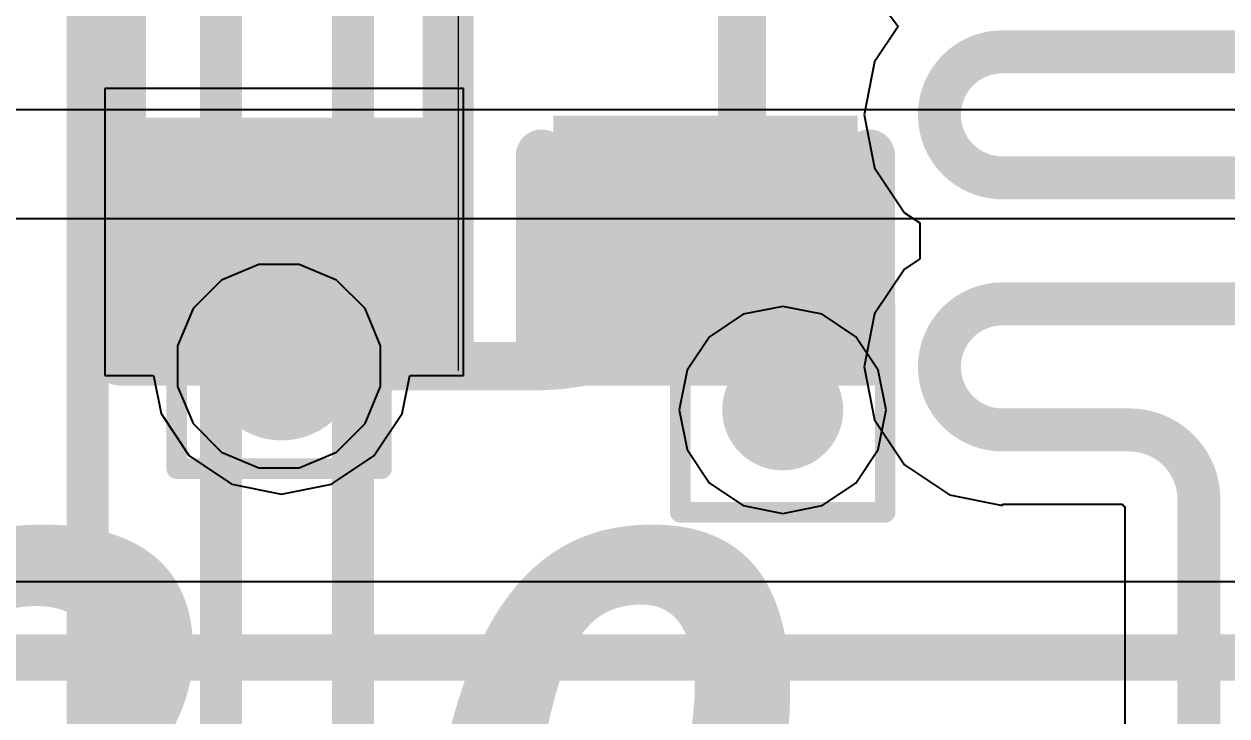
# Model space of a CAD drawing. Header units: inches. Extents: x -6 to 284, y -12 to 154.
# Drawn here: x 50.439 to 53.422, y -5.628 to -3.913 of the extents above; entities that cross this region are included whole.
import ezdxf

# ---------------------------------------------------------------- set-up
doc = ezdxf.new("R2010")
doc.units = ezdxf.units.IN
for name, color, linetype in [('Bottom Layer', 5, 'Continuous'), ('Drill Drawing', 1, 'Continuous'), ('GND-1', 16, 'Continuous'), ('GND-2', 90, 'Continuous'), ('GND-3', 216, 'Continuous'), ('GND-4', 54, 'Continuous'), ('PWR-1', 156, 'Continuous'), ('PWR-2', 130, 'Continuous'), ('Signal L1', 76, 'Continuous'), ('Signal L2', 6, 'Continuous'), ('Top Layer', 1, 'Continuous'), ('Top Overlay', 2, 'Continuous'), ('Top Paste', 8, 'Continuous'), ('Top Solder', 216, 'Continuous'), ('Via Holes', 16, 'Continuous')]:
    doc.layers.add(name, color=color, linetype=linetype)
doc.styles.add('Arial Rounded MT Bold_Italic', font='', dxfattribs={"height": 0.2})
doc.styles.get('Arial Rounded MT Bold_Italic').set_extended_font_data('Arial Rounded MT Bold', italic=True)

# ---------------------------------------------------------------- blocks, each defined once
blk = doc.blocks.new('R___0402_79')
at = {"layer": 'Top Layer'}
for points in [[(-0.6985, -0.3175), (-0.6985, 0.3175), (-0.2413, 0.3175), (-0.2413, -0.3175)], [(0.2413, -0.3175), (0.2413, 0.3175), (0.6985, 0.3175), (0.6985, -0.3175)]]:
    blk.add_hatch(color=1, dxfattribs=at).paths.add_polyline_path(points)
at = {"layer": 'Top Paste'}
for points in [[(-0.6985, -0.3175), (-0.6985, 0.3175), (-0.2413, 0.3175), (-0.2413, -0.3175)], [(0.2413, -0.3175), (0.2413, 0.3175), (0.6985, 0.3175), (0.6985, -0.3175)]]:
    blk.add_hatch(color=8, dxfattribs=at).paths.add_polyline_path(points)
at = {"layer": 'Top Solder'}
for points in [[(-0.7535, -0.3725), (-0.7535, 0.3725), (-0.1863, 0.3725), (-0.1863, -0.3725)], [(0.1863, -0.3725), (0.1863, 0.3725), (0.7535, 0.3725), (0.7535, -0.3725)]]:
    blk.add_hatch(color=216, dxfattribs=at).paths.add_polyline_path(points)
at = {"layer": 'Top Overlay'}
for points in [[(-0.7874, 0.4064, 0.127, 0.127, 0), (0.7874, 0.4064, 0.127, 0.127, 0)], [(-0.7874, 0.4064, 0.127, 0.127, 0), (-0.7874, -0.4064, 0.127, 0.127, 0)], [(0.7874, 0.4064, 0.127, 0.127, 0), (0.7874, -0.4064, 0.127, 0.127, 0)], [(-0.7874, -0.4064, 0.127, 0.127, 0), (0.7874, -0.4064, 0.127, 0.127, 0)], [(-0.8128, -0.4318, 0.00323, 0.00323, 0), (0.8128, -0.4318, 0.00323, 0.00323, 0)]]:
    blk.add_lwpolyline(points, format="xyseb", dxfattribs=at)
for points in [[(-0.8191, 0.4064, 0.0635, 0.0635, 1), (-0.7556, 0.4064, 0.0635, 0.0635, 1)], [(-0.8191, 0.4064, 0.0635, 0.0635, 1), (-0.7556, 0.4064, 0.0635, 0.0635, 1)], [(0.7556, 0.4064, 0.0635, 0.0635, 1), (0.8191, 0.4064, 0.0635, 0.0635, 1)], [(0.7556, 0.4064, 0.0635, 0.0635, 1), (0.8191, 0.4064, 0.0635, 0.0635, 1)], [(-0.8191, -0.4064, 0.0635, 0.0635, 1), (-0.7556, -0.4064, 0.0635, 0.0635, 1)], [(-0.8191, -0.4064, 0.0635, 0.0635, 1), (-0.7556, -0.4064, 0.0635, 0.0635, 1)], [(0.7556, -0.4064, 0.0635, 0.0635, 1), (0.8191, -0.4064, 0.0635, 0.0635, 1)], [(0.7556, -0.4064, 0.0635, 0.0635, 1), (0.8191, -0.4064, 0.0635, 0.0635, 1)], [(-0.8136, -0.4318, 0.00161, 0.00161, 1), (-0.812, -0.4318, 0.00161, 0.00161, 1)], [(0.812, -0.4318, 0.00161, 0.00161, 1), (0.8136, -0.4318, 0.00161, 0.00161, 1)]]:
    blk.add_lwpolyline(points, format="xyseb", close=True, dxfattribs=at)
blk = doc.blocks.new('C___0402_274')
at = {"layer": 'Top Layer'}
for points in [[(-0.6985, -0.3175), (-0.6985, 0.3175), (-0.2413, 0.3175), (-0.2413, -0.3175)], [(0.2413, -0.3175), (0.2413, 0.3175), (0.6985, 0.3175), (0.6985, -0.3175)]]:
    blk.add_hatch(color=1, dxfattribs=at).paths.add_polyline_path(points)
at = {"layer": 'Top Paste'}
for points in [[(-0.6985, -0.3175), (-0.6985, 0.3175), (-0.2413, 0.3175), (-0.2413, -0.3175)], [(0.2413, -0.3175), (0.2413, 0.3175), (0.6985, 0.3175), (0.6985, -0.3175)]]:
    blk.add_hatch(color=8, dxfattribs=at).paths.add_polyline_path(points)
at = {"layer": 'Top Solder'}
for points in [[(-0.7585, -0.3775), (-0.7585, 0.3775), (-0.1813, 0.3775), (-0.1813, -0.3775)], [(0.1813, -0.3775), (0.1813, 0.3775), (0.7585, 0.3775), (0.7585, -0.3775)]]:
    blk.add_hatch(color=216, dxfattribs=at).paths.add_polyline_path(points)
at = {"layer": 'Top Overlay'}
for points in [[(-0.7874, -0.4064, 0.127, 0.127, 0), (-0.7874, 0.4064, 0.127, 0.127, 0)], [(-0.2794, 0.4064, 0.127, 0.127, 0), (-0.7874, 0.4064, 0.127, 0.127, 0)], [(0.7874, 0.4064, 0.127, 0.127, 0), (0.2794, 0.4064, 0.127, 0.127, 0)], [(0.7874, -0.4064, 0.127, 0.127, 0), (0.7874, 0.4064, 0.127, 0.127, 0)], [(-0.2794, -0.4064, 0.127, 0.127, 0), (-0.7874, -0.4064, 0.127, 0.127, 0)], [(0.7874, -0.4064, 0.127, 0.127, 0), (0.2794, -0.4064, 0.127, 0.127, 0)]]:
    blk.add_lwpolyline(points, format="xyseb", dxfattribs=at)
for points in [[(-0.8191, 0.4064, 0.0635, 0.0635, 1), (-0.7556, 0.4064, 0.0635, 0.0635, 1)], [(-0.8191, 0.4064, 0.0635, 0.0635, 1), (-0.7556, 0.4064, 0.0635, 0.0635, 1)], [(-0.3111, 0.4064, 0.0635, 0.0635, 1), (-0.2477, 0.4064, 0.0635, 0.0635, 1)], [(0.2477, 0.4064, 0.0635, 0.0635, 1), (0.3111, 0.4064, 0.0635, 0.0635, 1)], [(0.7556, 0.4064, 0.0635, 0.0635, 1), (0.8191, 0.4064, 0.0635, 0.0635, 1)], [(0.7556, 0.4064, 0.0635, 0.0635, 1), (0.8191, 0.4064, 0.0635, 0.0635, 1)], [(-0.8191, -0.4064, 0.0635, 0.0635, 1), (-0.7556, -0.4064, 0.0635, 0.0635, 1)], [(-0.8191, -0.4064, 0.0635, 0.0635, 1), (-0.7556, -0.4064, 0.0635, 0.0635, 1)], [(-0.3111, -0.4064, 0.0635, 0.0635, 1), (-0.2477, -0.4064, 0.0635, 0.0635, 1)], [(0.2477, -0.4064, 0.0635, 0.0635, 1), (0.3111, -0.4064, 0.0635, 0.0635, 1)], [(0.7556, -0.4064, 0.0635, 0.0635, 1), (0.8191, -0.4064, 0.0635, 0.0635, 1)], [(0.7556, -0.4064, 0.0635, 0.0635, 1), (0.8191, -0.4064, 0.0635, 0.0635, 1)]]:
    blk.add_lwpolyline(points, format="xyseb", close=True, dxfattribs=at)

msp = doc.modelspace()

# ---------------------------------------------------------------- hatches: boundary and pattern name
at = {"layer": 'Bottom Layer'}
h = msp.add_hatch(color=5, dxfattribs=at)
edge = h.paths.add_edge_path()
edge.add_arc((52.3203, -4.8692), 0.15, 0, 360)
at = {"layer": 'GND-1'}
h = msp.add_hatch(color=16, dxfattribs=at)
edge = h.paths.add_edge_path()
edge.add_arc((51.0715, -4.7609), 0.15, 0, 360)
h = msp.add_hatch(color=16, dxfattribs=at)
edge = h.paths.add_edge_path()
edge.add_arc((52.3203, -4.8692), 0.15, 0, 360)
at = {"layer": 'GND-2'}
h = msp.add_hatch(color=90, dxfattribs=at)
edge = h.paths.add_edge_path()
edge.add_arc((52.3203, -4.8692), 0.15, 0, 360)
at = {"layer": 'GND-3'}
h = msp.add_hatch(color=216, dxfattribs=at)
edge = h.paths.add_edge_path()
edge.add_arc((52.3203, -4.8692), 0.15, 0, 360)
at = {"layer": 'GND-4'}
h = msp.add_hatch(color=54, dxfattribs=at)
edge = h.paths.add_edge_path()
edge.add_arc((52.3203, -4.8692), 0.15, 0, 360)
at = {"layer": 'PWR-1'}
h = msp.add_hatch(color=156, dxfattribs=at)
edge = h.paths.add_edge_path()
edge.add_arc((52.3203, -4.8692), 0.15, 0, 360)
at = {"layer": 'PWR-2'}
h = msp.add_hatch(color=130, dxfattribs=at)
edge = h.paths.add_edge_path()
edge.add_arc((52.3203, -4.8692), 0.15, 0, 360)
at = {"layer": 'Signal L1'}
h = msp.add_hatch(color=76, dxfattribs=at)
edge = h.paths.add_edge_path()
edge.add_arc((51.0715, -4.7609), 0.15, 0, 360)
h = msp.add_hatch(color=76, dxfattribs=at)
edge = h.paths.add_edge_path()
edge.add_arc((52.3203, -4.8692), 0.15, 0, 360)
at = {"layer": 'Signal L2'}
h = msp.add_hatch(color=6, dxfattribs=at)
edge = h.paths.add_edge_path()
edge.add_arc((52.3203, -4.8692), 0.15, 0, 360)
at = {"layer": 'Top Layer'}
h = msp.add_hatch(color=1, dxfattribs=at)
edge = h.paths.add_edge_path()
edge.add_arc((51.0715, -4.7609), 0.15, 0, 360)
h = msp.add_hatch(color=1, dxfattribs=at)
edge = h.paths.add_edge_path()
edge.add_arc((52.3203, -4.8692), 0.15, 0, 360)
at = {"layer": 'Via Holes'}
h = msp.add_hatch(color=7, dxfattribs=at)
edge = h.paths.add_edge_path()
edge.add_arc((51.0715, -4.7609), 0.075, 0, 360)
h = msp.add_hatch(color=7, dxfattribs=at)
edge = h.paths.add_edge_path()
edge.add_arc((52.3203, -4.8692), 0.075, 0, 360)

# ---------------------------------------------------------------- linework, layer by layer
at = {"layer": 'Drill Drawing'}
for points in [[(50.8175, -4.5069, 0.0508, 0.0508, 0), (51.3255, -4.5069, 0.0508, 0.0508, 0)], [(50.8175, -5.0149, 0.0508, 0.0508, 0), (50.8175, -4.5069, 0.0508, 0.0508, 0)], [(51.3255, -5.0149, 0.0508, 0.0508, 0), (51.3255, -4.5069, 0.0508, 0.0508, 0)], [(52.0663, -4.6152, 0.0508, 0.0508, 0), (52.5743, -4.6152, 0.0508, 0.0508, 0)], [(52.0663, -5.1232, 0.0508, 0.0508, 0), (52.0663, -4.6152, 0.0508, 0.0508, 0)], [(52.5743, -5.1232, 0.0508, 0.0508, 0), (52.5743, -4.6152, 0.0508, 0.0508, 0)], [(50.8175, -5.0149, 0.0508, 0.0508, 0), (51.3255, -5.0149, 0.0508, 0.0508, 0)], [(52.0663, -5.1232, 0.0508, 0.0508, 0), (52.5743, -5.1232, 0.0508, 0.0508, 0)]]:
    msp.add_lwpolyline(points, format="xyseb", dxfattribs=at)
for points in [[(50.8048, -4.5069, 0.0254, 0.0254, 1), (50.8302, -4.5069, 0.0254, 0.0254, 1)], [(50.8048, -4.5069, 0.0254, 0.0254, 1), (50.8302, -4.5069, 0.0254, 0.0254, 1)], [(51.3128, -4.5069, 0.0254, 0.0254, 1), (51.3382, -4.5069, 0.0254, 0.0254, 1)], [(51.3128, -4.5069, 0.0254, 0.0254, 1), (51.3382, -4.5069, 0.0254, 0.0254, 1)], [(52.0536, -4.6152, 0.0254, 0.0254, 1), (52.079, -4.6152, 0.0254, 0.0254, 1)], [(52.0536, -4.6152, 0.0254, 0.0254, 1), (52.079, -4.6152, 0.0254, 0.0254, 1)], [(52.5616, -4.6152, 0.0254, 0.0254, 1), (52.587, -4.6152, 0.0254, 0.0254, 1)], [(52.5616, -4.6152, 0.0254, 0.0254, 1), (52.587, -4.6152, 0.0254, 0.0254, 1)], [(50.8048, -5.0149, 0.0254, 0.0254, 1), (50.8302, -5.0149, 0.0254, 0.0254, 1)], [(50.8048, -5.0149, 0.0254, 0.0254, 1), (50.8302, -5.0149, 0.0254, 0.0254, 1)], [(51.3128, -5.0149, 0.0254, 0.0254, 1), (51.3382, -5.0149, 0.0254, 0.0254, 1)], [(51.3128, -5.0149, 0.0254, 0.0254, 1), (51.3382, -5.0149, 0.0254, 0.0254, 1)], [(52.0536, -5.1232, 0.0254, 0.0254, 1), (52.079, -5.1232, 0.0254, 0.0254, 1)], [(52.0536, -5.1232, 0.0254, 0.0254, 1), (52.079, -5.1232, 0.0254, 0.0254, 1)], [(52.5616, -5.1232, 0.0254, 0.0254, 1), (52.587, -5.1232, 0.0254, 0.0254, 1)], [(52.5616, -5.1232, 0.0254, 0.0254, 1), (52.587, -5.1232, 0.0254, 0.0254, 1)]]:
    msp.add_lwpolyline(points, format="xyseb", close=True, dxfattribs=at)
at = {"layer": 'GND-1'}
for p, q in [((51.0214, -4.5093), (50.9289, -4.5476)), ((51.1215, -4.5093), (51.0214, -4.5093)), ((51.214, -4.5476), (51.1215, -4.5093)), ((50.9289, -4.5476), (50.8582, -4.6183)), ((51.2848, -4.6183), (51.214, -4.5476)), ((50.8582, -4.6183), (50.8199, -4.7108)), ((51.3231, -4.7108), (51.2848, -4.6183)), ((50.8199, -4.7108), (50.8199, -4.8109)), ((51.3231, -4.8109), (51.3231, -4.7108)), ((50.8199, -4.8109), (50.8582, -4.9034)), ((51.2848, -4.9034), (51.3231, -4.8109)), ((50.8582, -4.9034), (50.9289, -4.9741)), ((51.214, -4.9741), (51.2848, -4.9034)), ((50.9289, -4.9741), (51.0214, -5.0125)), ((51.1215, -5.0125), (51.214, -4.9741)), ((51.0214, -5.0125), (51.1215, -5.0125))]:
    msp.add_line(p, q, dxfattribs=at)
at = {"layer": 'PWR-1'}
for p, q in [((55.0071, -4.1253), (45.9551, -4.1253)), ((45.6759, -4.3948), (55.0226, -4.3948)), ((52.3203, -4.6127), (52.2222, -4.6322)), ((52.4185, -4.6322), (52.3203, -4.6127)), ((52.2222, -4.6322), (52.1389, -4.6878)), ((52.5017, -4.6878), (52.4185, -4.6322)), ((52.1389, -4.6878), (52.0833, -4.7711)), ((52.5573, -4.7711), (52.5017, -4.6878)), ((52.0833, -4.7711), (52.0638, -4.8692)), ((52.5769, -4.8692), (52.5573, -4.7711)), ((52.0638, -4.8692), (52.0833, -4.9674)), ((52.5573, -4.9674), (52.5769, -4.8692)), ((52.0833, -4.9674), (52.1389, -5.0506)), ((52.5017, -5.0506), (52.5573, -4.9674)), ((52.1389, -5.0506), (52.2222, -5.1062)), ((52.4185, -5.1062), (52.5017, -5.0506)), ((52.2222, -5.1062), (52.3203, -5.1258)), ((52.3203, -5.1258), (52.4185, -5.1062)), ((54.6357, -5.2952), (50.047, -5.2952))]:
    msp.add_line(p, q, dxfattribs=at)
msp.add_lwpolyline([(49.8098, -5.4829, 0.1143, 0.1143, 0), (54.6357, -5.4829, 0.1143, 0.1143, 0)], format="xyseb", dxfattribs=at)
at = {"layer": 'Signal L1'}
for points in [[(52.2195, -4.2601, 0.1194, 0.1194, 0), (52.2195, -3.0769, 0.1194, 0.1194, 0)], [(52.2195, -4.2601, 0.1194, 0.1194, -0.414214), (51.7187, -4.7609, 0.1194, 0.1194, 0)], [(51.0715, -4.7609, 0.1194, 0.1194, 0), (51.7187, -4.7609, 0.1194, 0.1194, 0)]]:
    msp.add_lwpolyline(points, format="xyseb", dxfattribs=at)
for points in [[(52.1897, -4.2601, 0.0597, 0.0597, 1), (52.2494, -4.2601, 0.0597, 0.0597, 1)], [(52.1897, -4.2601, 0.0597, 0.0597, 1), (52.2494, -4.2601, 0.0597, 0.0597, 1)], [(51.0416, -4.7609, 0.0597, 0.0597, 1), (51.1013, -4.7609, 0.0597, 0.0597, 1)], [(51.6889, -4.7609, 0.0597, 0.0597, 1), (51.7486, -4.7609, 0.0597, 0.0597, 1)], [(51.6889, -4.7609, 0.0597, 0.0597, 1), (51.7486, -4.7609, 0.0597, 0.0597, 1)]]:
    msp.add_lwpolyline(points, format="xyseb", close=True, dxfattribs=at)
at = {"layer": 'Signal L2'}
for points in [[(51.2551, -7.3828, 0.1041, 0.1041, 0), (51.2551, 2.5449, 0.1041, 0.1041, 0)], [(50.9273, -6.9677, 0.1041, 0.1041, 0), (50.9273, 2.4643, 0.1041, 0.1041, 0)], [(50.5965, -7.3772, 0.1041, 0.1041, 0), (50.5965, 2.4089, 0.1041, 0.1041, 0)]]:
    msp.add_lwpolyline(points, format="xyseb", dxfattribs=at)
at = {"layer": 'Top Layer'}
for p, q in [((52.5513, -3.8441), (52.6065, -3.9193)), ((52.6065, -3.9193), (52.5481, -4.0067)), ((52.5481, -4.0067), (52.522, -4.138)), ((51.5287, -4.0727), (50.6397, -4.0727)), ((50.6397, -4.0727), (50.6397, -4.7839)), ((51.5287, -4.7839), (51.5287, -4.0727)), ((52.522, -4.138), (52.5481, -4.2693)), ((52.5481, -4.2693), (52.6225, -4.3806)), ((52.6225, -4.3806), (52.6604, -4.406)), ((52.6604, -4.406), (52.6604, -4.4949)), ((52.6604, -4.4949), (52.6225, -4.5202)), ((52.6225, -4.5202), (52.5481, -4.6315)), ((52.5481, -4.6315), (52.522, -4.7628)), ((52.522, -4.7628), (52.5481, -4.8941)), ((50.6397, -4.7839), (50.76, -4.7839)), ((50.76, -4.7839), (50.7788, -4.8784)), ((51.3769, -4.8784), (51.3957, -4.7839)), ((51.3957, -4.7839), (51.5287, -4.7839)), ((50.7788, -4.8784), (50.8489, -4.9834)), ((51.3067, -4.9834), (51.3769, -4.8784)), ((52.5481, -4.8941), (52.6225, -5.0055)), ((50.8489, -4.9834), (50.954, -5.0536)), ((51.2017, -5.0536), (51.3067, -4.9834)), ((52.6225, -5.0055), (52.7338, -5.0798)), ((50.954, -5.0536), (51.0778, -5.0782)), ((51.0778, -5.0782), (51.2017, -5.0536)), ((52.7338, -5.0798), (52.8651, -5.106)), ((52.8651, -5.106), (52.8651, -5.1029)), ((52.8651, -5.1029), (53.1625, -5.1029)), ((53.1625, -5.1029), (53.1643, -5.1072)), ((53.1643, -5.1072), (53.1686, -5.109)), ((53.1686, -5.109), (53.1686, -5.6687))]:
    msp.add_line(p, q, dxfattribs=at)
for points in [[(52.8651, -4.2942, 0.1067, 0.1067, -1), (52.8651, -3.9818, 0.1067, 0.1067, 0)], [(52.8651, -3.9818, 0.1067, 0.1067, 0), (53.7643, -3.9818, 0.1067, 0.1067, 0)], [(51.0778, -4.7545, 0.381, 0.381, 0), (51.0778, -4.4347, 0.381, 0.381, 0)], [(52.8651, -4.2942, 0.1067, 0.1067, 0), (53.7643, -4.2942, 0.1067, 0.1067, 0)], [(51.0778, -4.4347, 0.254, 0.254, 0), (51.0842, -4.4283, 0.254, 0.254, 0)], [(52.1288, -4.4283, 0.254, 0.254, 0), (52.2099, -4.4283, 0.254, 0.254, 0)], [(52.2099, -4.4283, 0.254, 0.254, 0), (52.3115, -4.5299, 0.254, 0.254, 0)], [(52.3115, -4.8604, 0.254, 0.254, 0), (52.3115, -4.5299, 0.254, 0.254, 0)], [(52.8651, -4.919, 0.1067, 0.1067, -1), (52.8651, -4.6066, 0.1067, 0.1067, 0)], [(52.8651, -4.6066, 0.1067, 0.1067, 0), (53.7643, -4.6066, 0.1067, 0.1067, 0)], [(51.0715, -4.7609, 0.254, 0.254, 0), (51.0778, -4.7545, 0.254, 0.254, 0)], [(52.3115, -4.8604, 0.254, 0.254, 0), (52.3203, -4.8692, 0.254, 0.254, 0)], [(52.8651, -4.919, 0.1067, 0.1067, 0), (53.1801, -4.919, 0.1067, 0.1067, 0)], [(53.1801, -4.919, 0.1067, 0.1067, -0.414214), (53.3525, -5.0914, 0.1067, 0.1067, 0)], [(53.3525, -5.3348, 0.1067, 0.1067, 0), (53.3525, -5.0914, 0.1067, 0.1067, 0)], [(53.3525, -5.698, 0.1067, 0.1067, 0), (53.3525, -5.3348, 0.1067, 0.1067, 0)]]:
    msp.add_lwpolyline(points, format="xyseb", dxfattribs=at)
for points in [[(52.8384, -3.9818, 0.0533, 0.0533, 1), (52.8918, -3.9818, 0.0533, 0.0533, 1)], [(52.8384, -3.9818, 0.0533, 0.0533, 1), (52.8918, -3.9818, 0.0533, 0.0533, 1)], [(50.9826, -4.4347, 0.1905, 0.1905, 1), (51.1731, -4.4347, 0.1905, 0.1905, 1)], [(52.8384, -4.2942, 0.0533, 0.0533, 1), (52.8918, -4.2942, 0.0533, 0.0533, 1)], [(52.8384, -4.2942, 0.0533, 0.0533, 1), (52.8918, -4.2942, 0.0533, 0.0533, 1)], [(51.0143, -4.4347, 0.127, 0.127, 1), (51.1413, -4.4347, 0.127, 0.127, 1)], [(51.0207, -4.4283, 0.127, 0.127, 1), (51.1477, -4.4283, 0.127, 0.127, 1)], [(52.0653, -4.4283, 0.127, 0.127, 1), (52.1923, -4.4283, 0.127, 0.127, 1)], [(52.1464, -4.4283, 0.127, 0.127, 1), (52.2734, -4.4283, 0.127, 0.127, 1)], [(52.1464, -4.4283, 0.127, 0.127, 1), (52.2734, -4.4283, 0.127, 0.127, 1)], [(52.248, -4.5299, 0.127, 0.127, 1), (52.375, -4.5299, 0.127, 0.127, 1)], [(52.248, -4.5299, 0.127, 0.127, 1), (52.375, -4.5299, 0.127, 0.127, 1)], [(52.8384, -4.6066, 0.0533, 0.0533, 1), (52.8918, -4.6066, 0.0533, 0.0533, 1)], [(52.8384, -4.6066, 0.0533, 0.0533, 1), (52.8918, -4.6066, 0.0533, 0.0533, 1)], [(50.9826, -4.7545, 0.1905, 0.1905, 1), (51.1731, -4.7545, 0.1905, 0.1905, 1)], [(51.008, -4.7609, 0.127, 0.127, 1), (51.135, -4.7609, 0.127, 0.127, 1)], [(51.0143, -4.7545, 0.127, 0.127, 1), (51.1413, -4.7545, 0.127, 0.127, 1)], [(52.248, -4.8604, 0.127, 0.127, 1), (52.375, -4.8604, 0.127, 0.127, 1)], [(52.248, -4.8604, 0.127, 0.127, 1), (52.375, -4.8604, 0.127, 0.127, 1)], [(52.2568, -4.8692, 0.127, 0.127, 1), (52.3838, -4.8692, 0.127, 0.127, 1)], [(52.8384, -4.919, 0.0533, 0.0533, 1), (52.8918, -4.919, 0.0533, 0.0533, 1)], [(52.8384, -4.919, 0.0533, 0.0533, 1), (52.8918, -4.919, 0.0533, 0.0533, 1)], [(53.1535, -4.919, 0.0533, 0.0533, 1), (53.2068, -4.919, 0.0533, 0.0533, 1)], [(53.1535, -4.919, 0.0533, 0.0533, 1), (53.2068, -4.919, 0.0533, 0.0533, 1)], [(53.3258, -5.0914, 0.0533, 0.0533, 1), (53.3791, -5.0914, 0.0533, 0.0533, 1)], [(53.3258, -5.0914, 0.0533, 0.0533, 1), (53.3791, -5.0914, 0.0533, 0.0533, 1)], [(53.3258, -5.3348, 0.0533, 0.0533, 1), (53.3791, -5.3348, 0.0533, 0.0533, 1)], [(53.3258, -5.3348, 0.0533, 0.0533, 1), (53.3791, -5.3348, 0.0533, 0.0533, 1)]]:
    msp.add_lwpolyline(points, format="xyseb", close=True, dxfattribs=at)

# ---------------------------------------------------------------- block references
for name, p, rotation in [('R___0402_79', (51.0842, -3.9584), 90), ('C___0402_274', (52.1288, -3.9584), 270)]:
    msp.add_blockref(name, p, dxfattribs=dict(rotation=rotation))

# ---------------------------------------------------------------- texts
at = {"layer": 'Top Overlay', "style": 'Arial Rounded MT Bold_Italic'}
msp.add_text('2.0', height=1.27, dxfattribs=at).set_placement((49.8899, -6.4425))

doc.saveas('drawing.dxf')
